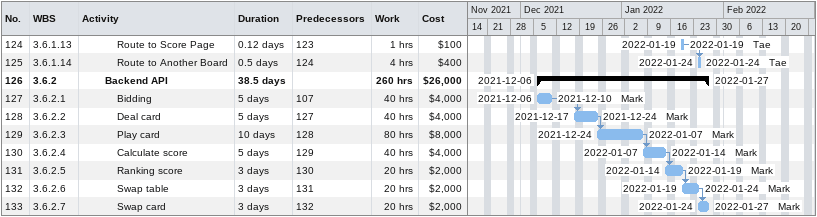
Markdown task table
| ID | WBS | Task | Duration | Start | Finish | Predecessors | Resources | Work (h) | Cost ($) |
|---|---|---|---|---|---|---|---|---|---|
| 124 | 3.6.1.13 | Route to Score Page | 0.12d | 2022-01-19 | 2022-01-19 | 123 | Tae | 1 | 100 |
| 125 | 3.6.1.14 | Route to Another Board | 0.5d | 2022-01-24 | 2022-01-24 | 124 | Tae | 4 | 400 |
| 126 | 3.6.2 | **Backend API** | 38.5d | 2021-12-06 | 2022-01-27 |  |  | 260 | 26000 |
| 127 | 3.6.2.1 | Bidding | 5d | 2021-12-06 | 2021-12-10 | 107 | Mark | 40 | 4000 |
| 128 | 3.6.2.2 | Deal card | 5d | 2021-12-17 | 2021-12-24 | 127 | Mark | 40 | 4000 |
| 129 | 3.6.2.3 | Play card | 10d | 2021-12-24 | 2022-01-07 | 128 | Mark | 80 | 8000 |
| 130 | 3.6.2.4 | Calculate score | 5d | 2022-01-07 | 2022-01-14 | 129 | Mark | 40 | 4000 |
| 131 | 3.6.2.5 | Ranking score | 3d | 2022-01-14 | 2022-01-19 | 130 | Mark | 20 | 2000 |
| 132 | 3.6.2.6 | Swap table | 3d | 2022-01-19 | 2022-01-24 | 131 | Mark | 20 | 2000 |
| 133 | 3.6.2.7 | Swap card | 3d | 2022-01-24 | 2022-01-27 | 132 | Mark | 20 | 2000 |
